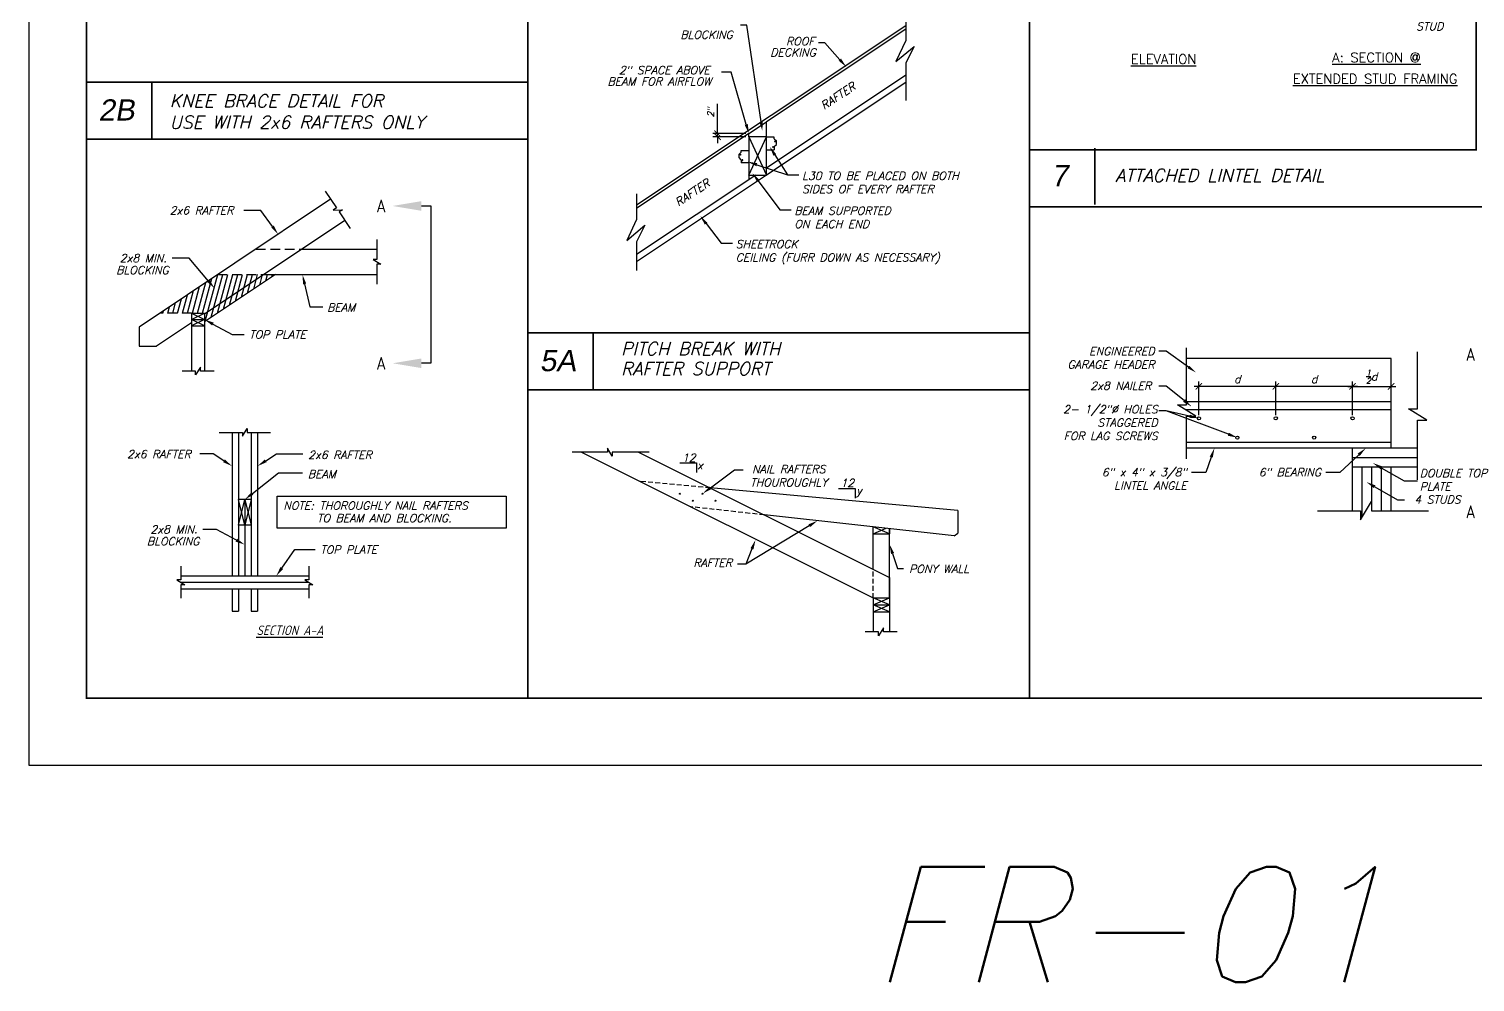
# Model space of a CAD drawing. Header units: inches. Extents: x 683 to 9753, y -6805 to 20230.
# Drawn here: x 993 to 1896, y -4331 to -3735 of the extents above; entities that cross this region are included whole.
import ezdxf
from ezdxf.enums import TextEntityAlignment as Align

# ---------------------------------------------------------------- set-up
doc = ezdxf.new("R2010")
doc.units = ezdxf.units.IN
doc.header["$LTSCALE"] = 48
doc.header["$MEASUREMENT"] = 0
doc.linetypes.add('HIDDEN2', pattern=[0.1875, 0.125, -0.0625])
doc.linetypes.add('HIDDEN4', pattern=[0.09375, 0.0625, -0.03125])
doc.layers.get('Defpoints').update_dxf_attribs({"color": 251})
for name, color, linetype in [('DPIS-BL', 9, 'Continuous'), ('DPIS-DIM', 7, 'Continuous'), ('DPIS-RAFTERS', 1, 'Continuous'), ('DPIS-TAGS', 2, 'Continuous'), ('DPIS-TEXT', 7, 'Continuous'), ('FPTEXT', 2, 'Continuous')]:
    doc.layers.add(name, color=color, linetype=linetype)
doc.styles.add('DPIS-ARCHTXT', font='ARCHITXT.shx')
doc.styles.add('DPIS-DIM', font='Simplex.shx', dxfattribs={"oblique": 15})
doc.styles.add('SHEETNAME', font='arial.ttf', dxfattribs={"height": 4})
doc.styles.add('SIMPLEX', font='simplex.shx', dxfattribs={"oblique": 15, "height": 4})
doc.styles.get("Standard").update_dxf_attribs({"font": 'simplex.shx', "oblique": 15})
doc.dimstyles.new('lennar', dxfattribs={"dimtxt": 5, "dimasz": 4, "dimexe": 3, "dimexo": 2, "dimgap": 2, "dimtad": 1, "dimdec": 4, "dimrnd": 0.125, "dimzin": 3, "dimdsep": 46, "dimlunit": 4, "dimtxsty": 'DPIS-DIM', "dimblk": 'ARCHTICK', "dimcen": 3, "dimdle": 3, "dimclrd": 2, "dimclre": 2, "dimclrt": 256, "dimadec": 0, "dimazin": 0, "dimtfac": 1, "dimtdec": 4, "dimtmove": 0, "dimatfit": 3, "dimfxl": 1, "dimtolj": 1, "dimtzin": 0, "dimarcsym": 0})
doc.dimstyles.get("Standard").update_dxf_attribs({"dimtxt": 4, "dimasz": 4, "dimexe": 3, "dimexo": 2, "dimgap": 2, "dimtad": 1, "dimdec": 4, "dimrnd": 0.125, "dimzin": 3, "dimdsep": 46, "dimlunit": 4, "dimtxsty": 'SIMPLEX', "dimblk": 'ARCHTICK', "dimcen": 3, "dimdle": 3, "dimclrd": 2, "dimclre": 2, "dimadec": 0, "dimazin": 0, "dimtfac": 1, "dimtdec": 4, "dimtofl": 0, "dimtmove": 1, "dimatfit": 3, "dimfxl": 1, "dimtolj": 1, "dimtzin": 0, "dimarcsym": 0})

# ---------------------------------------------------------------- blocks, each defined once
blk = doc.blocks.new('A$C16D2453F')
at = {"layer": 'DPIS-RAFTERS'}
for centre in [(-0.82, -6.15), (0.45, -2.65)]:
    blk.add_circle(centre, 0.241, dxfattribs=at)
at = {"layer": 'DPIS-TEXT'}
for p, q in [((0, 0), (-4.86, 0)), ((0, -1), (0, 0)), ((-4.86, -7.8), (0, -7.8)), ((0, -1), (1.3, -2.3)), ((0, -5.8), (1.3, -4.5)), ((0, -5.8), (0, -7.8)), ((1.3, -4.5), (1.3, -2.3))]:
    blk.add_line(p, q, dxfattribs=at)
blk = doc.blocks.new('_ArchTick')
at = {"color": 0, "const_width": 0.15}
blk.add_lwpolyline([(-0.5, -0.5), (0.5, 0.5)], dxfattribs=at)
blk = doc.blocks.new('*D57')
at = {"layer": 'Defpoints', "color": 0, "transparency": 16777216}
for p in [(1422.97, -3802.62), (1442.53, -3800.62), (1442.53, -3802.62)]:
    blk.add_point(p, dxfattribs=at)
at = {"layer": 'DPIS-TEXT', "color": 2, "lineweight": -2, "transparency": 16777216}
for p, q in [((1422.97, -3800.62), (1422.97, -3782.06)), ((1440.53, -3800.62), (1419.97, -3800.62)), ((1440.53, -3802.62), (1419.97, -3802.62)), ((1422.97, -3802.62), (1422.97, -3800.62)), ((1422.97, -3802.62), (1422.97, -3806.62))]:
    blk.add_line(p, q, dxfattribs=at)
at = {"layer": 'DPIS-TEXT', "color": 2, "lineweight": -2, "transparency": 16777216, "xscale": 4, "yscale": 4, "zscale": 4}
for p, rotation in [((1422.97, -3800.62), 270), ((1422.97, -3802.62), 90)]:
    blk.add_blockref('_ArchTick', p, dxfattribs=dict(at, rotation=rotation))
at = {"layer": 'DPIS-TEXT', "transparency": 16777216, "insert": (1418.59, -3787.34), "char_height": 4, "attachment_point": 5, "rotation": 90, "style": 'SIMPLEX'}
blk.add_mtext('\\A1;2"', dxfattribs=at)
blk = doc.blocks.new('*D58')
at = {"layer": 'Defpoints', "color": 0, "transparency": 16777216}
for p in [(1843.68, -3958.57), (1819.68, -3978.55), (1843.68, -3978.55)]:
    blk.add_point(p, dxfattribs=at)
at = {"layer": 'DPIS-TEXT', "color": 2, "lineweight": -2, "transparency": 16777216}
for p, q in [((1819.68, -3976.55), (1819.68, -3955.57)), ((1843.68, -3976.55), (1843.68, -3955.57)), ((1816.68, -3958.57), (1846.68, -3958.57))]:
    blk.add_line(p, q, dxfattribs=at)
at = {"layer": 'DPIS-TEXT', "color": 2, "lineweight": -2, "transparency": 16777216, "xscale": 4, "yscale": 4, "zscale": 4, "rotation": 180}
blk.add_blockref('_ArchTick', (1819.68, -3958.57), dxfattribs=at)
at = {"layer": 'DPIS-TEXT', "color": 2, "lineweight": -2, "transparency": 16777216, "xscale": 4, "yscale": 4, "zscale": 4}
blk.add_blockref('_ArchTick', (1843.68, -3958.57), dxfattribs=at)
at = {"layer": 'DPIS-TEXT', "transparency": 16777216, "insert": (1831.68, -3952.48), "char_height": 5, "attachment_point": 5, "style": 'DPIS-DIM'}
blk.add_mtext('\\A1;\\A1;{\\H0.7x;\\S1/2;}d', dxfattribs=at)
blk = doc.blocks.new('*D59')
at = {"layer": 'Defpoints', "color": 0, "transparency": 16777216}
for p in [(1771.68, -3958.57), (1771.68, -3978.55), (1819.68, -3978.55)]:
    blk.add_point(p, dxfattribs=at)
at = {"layer": 'DPIS-TEXT', "color": 2, "lineweight": -2, "transparency": 16777216}
for p, q in [((1771.68, -3976.55), (1771.68, -3955.57)), ((1819.68, -3976.55), (1819.68, -3955.57)), ((1822.68, -3958.57), (1768.68, -3958.57))]:
    blk.add_line(p, q, dxfattribs=at)
at = {"layer": 'DPIS-TEXT', "color": 2, "lineweight": -2, "transparency": 16777216, "xscale": 4, "yscale": 4, "zscale": 4, "rotation": 180}
blk.add_blockref('_ArchTick', (1771.68, -3958.57), dxfattribs=at)
at = {"layer": 'DPIS-TEXT', "color": 2, "lineweight": -2, "transparency": 16777216, "xscale": 4, "yscale": 4, "zscale": 4}
blk.add_blockref('_ArchTick', (1819.68, -3958.57), dxfattribs=at)
at = {"layer": 'DPIS-TEXT', "transparency": 16777216, "insert": (1795.68, -3954.07), "char_height": 5, "attachment_point": 5, "style": 'DPIS-DIM'}
blk.add_mtext('\\A1;d', dxfattribs=at)
blk = doc.blocks.new('*D60')
at = {"layer": 'Defpoints', "color": 0, "transparency": 16777216}
for p in [(1723.68, -3958.57), (1723.68, -3978.55), (1771.68, -3978.55)]:
    blk.add_point(p, dxfattribs=at)
at = {"layer": 'DPIS-TEXT', "color": 2, "lineweight": -2, "transparency": 16777216}
for p, q in [((1723.68, -3976.55), (1723.68, -3955.57)), ((1771.68, -3976.55), (1771.68, -3955.57)), ((1774.68, -3958.57), (1720.68, -3958.57))]:
    blk.add_line(p, q, dxfattribs=at)
at = {"layer": 'DPIS-TEXT', "color": 2, "lineweight": -2, "transparency": 16777216, "xscale": 4, "yscale": 4, "zscale": 4, "rotation": 180}
blk.add_blockref('_ArchTick', (1723.68, -3958.57), dxfattribs=at)
at = {"layer": 'DPIS-TEXT', "color": 2, "lineweight": -2, "transparency": 16777216, "xscale": 4, "yscale": 4, "zscale": 4}
blk.add_blockref('_ArchTick', (1771.68, -3958.57), dxfattribs=at)
at = {"layer": 'DPIS-TEXT', "transparency": 16777216, "insert": (1747.68, -3954.07), "char_height": 5, "attachment_point": 5, "style": 'DPIS-DIM'}
blk.add_mtext('\\A1;d', dxfattribs=at)

msp = doc.modelspace()

# ---------------------------------------------------------------- hatches: boundary and pattern name
at = {"layer": 'DPIS-BL'}
h = msp.add_hatch(dxfattribs=at)
h.set_pattern_fill('ANSI31', color=251, scale=24, angle=30, style=0)
h.set_pattern_definition([(75, (-398.363, -5023.3304), (-2.8977775, 0.776457), [])])
h.paths.add_polyline_path([(1139.457, -3888.74222), (1110.61259, -3888.74222), (1074.54577, -3912.78677), (1094.39018, -3912.78677), (1102.39018, -3912.78677), (1102.39018, -3913.45343)])
h.paths.add_polyline_path([(1146.6681, -3888.74222), (1139.457, -3888.74222), (1102.39018, -3913.45343), (1102.39018, -3918.26084)])

# ---------------------------------------------------------------- linework, layer by layer
at = {"linetype": 'HIDDEN4'}
for p, q in [((1418.40085, -4022.01487), (1374.64373, -4018.02486)), ((1452.20087, -4038.91489), (1406.31933, -4033.86266))]:
    msp.add_line(p, q, dxfattribs=at)
for p, q in [((1573.10558, -4036.1217), (1418.40085, -4022.01487)), ((1573.10558, -4036.1217), (1573.10558, -4050.41941)), ((1570.83398, -4051.97813), (1452.20087, -4038.91489)), ((1570.83398, -4051.97813), (1573.10558, -4050.41941))]:
    msp.add_line(p, q)
for points in [[(1715.97964, -4003.96523), (1715.97964, -3977.1319), (1721.72921, -3977.1319), (1710.23007, -3970.1319), (1715.97964, -3970.1319), (1715.97964, -3934.51151)], [(1860.26352, -4016.99415), (1860.26352, -3979.66855), (1866.01309, -3979.66855), (1854.51395, -3972.66855), (1860.26352, -3972.66855), (1860.26352, -3937.04817)], [(1797.73339, -4036.28952), (1824.56672, -4036.28952), (1824.56672, -4042.03909), (1831.56672, -4030.53995), (1831.56672, -4036.28952), (1867.18711, -4036.28952)]]:
    msp.add_lwpolyline(points)
at = {"layer": 'Defpoints', "color": 251}
for points in [[(992.72188, -3121.41948), (992.72188, -4195.41948), (2552.72188, -4195.41948), (2552.72188, -3121.41948)], [(992.72188, -3121.41948), (992.72188, -4195.41948), (2552.72188, -4195.41948), (2552.72188, -3121.41948)], [(1028.72188, -3157.41948), (1028.72188, -4153.41948), (2492.72188, -4153.41948), (2492.72188, -3157.41948)], [(1028.72188, -3157.41948), (1028.72188, -4153.41948), (2492.72188, -4153.41948), (2492.72188, -3157.41948)], [(1028.72188, -3157.41948), (1028.72188, -4153.41948), (2492.72188, -4153.41948), (2492.72188, -3157.41948)]]:
    msp.add_lwpolyline(points, close=True, dxfattribs=at)
at = {"layer": 'DPIS-BL', "const_width": 1}
for points in [[(1617.82557, -3157.41948), (1896.88123, -3157.41948), (1896.88123, -3810.76598), (1617.82557, -3810.76598)], [(1028.72188, -3393.0016), (1304.39269, -3393.0016), (1304.39269, -3768.4968), (1028.72188, -3768.4968)], [(1304.39269, -3661.20094), (1617.82557, -3661.20094), (1617.82557, -4153.41948), (1304.39269, -4153.41948)], [(1028.72188, -3768.4968), (1304.39269, -3768.4968), (1304.39269, -4153.41948), (1028.72188, -4153.41948)], [(1617.82557, -3846.35164), (2204.65381, -3846.35164), (2204.65381, -4153.41948), (1617.82557, -4153.41948)]]:
    msp.add_lwpolyline(points, close=True, dxfattribs=at)
for points in [[(1069.58466, -3768.4968), (1069.58466, -3804.08246)], [(1304.39269, -3804.08246), (1028.72188, -3804.08246)], [(1658.68835, -3809.52726), (1658.68835, -3845.11292)], [(1896.88123, -3846.35164), (1617.82557, -3846.35164)], [(1617.82557, -3925.18036), (1304.39269, -3925.18036)], [(1345.25546, -3925.18036), (1345.25546, -3960.76602)], [(1617.82557, -3960.76602), (1304.39269, -3960.76602)]]:
    msp.add_lwpolyline(points, dxfattribs=at)
at = {"layer": 'DPIS-RAFTERS'}
for centre in [(1457.56731, -3808.99326), (1458.8349, -3805.49568)]:
    msp.add_circle(centre, 0.24144, dxfattribs=at)
at = {"layer": 'DPIS-TAGS'}
for p, q in [((1399.47544, -4006.46848), (1409.83751, -4006.46848)), ((1409.83751, -4006.46848), (1409.83751, -4012.36986)), ((1498.47317, -4022.45331), (1508.83524, -4022.45331)), ((1508.83524, -4022.45331), (1508.83524, -4028.35468))]:
    msp.add_line(p, q, dxfattribs=at)
at = {"layer": 'DPIS-TEXT'}
for p, q in [((1540.52173, -3724.96316), (1540.52173, -3742.47918)), ((1540.52173, -3733.2759), (1372.39828, -3845.3582)), ((1540.52173, -3735.29128), (1453.52711, -3793.2877)), ((1540.52173, -3742.47918), (1534.31658, -3755.62675)), ((1534.31658, -3755.62675), (1545.69014, -3746.17693)), ((1545.69014, -3746.17693), (1540.52173, -3756.44848)), ((1540.52173, -3756.44848), (1540.52173, -3780.00023)), ((1540.52173, -3764.13569), (1453.52711, -3822.13211)), ((1540.52173, -3768.62462), (1453.52711, -3826.62103)), ((1442.52711, -3800.62103), (1453.52711, -3793.2877)), ((1453.52711, -3802.62103), (1453.52711, -3793.2877)), ((1442.52711, -3800.62103), (1372.39828, -3847.37359)), ((1442.52711, -3800.62103), (1375.62853, -3845.22008)), ((1442.52711, -3802.62103), (1442.52711, -3800.62103)), ((1442.52711, -3802.62103), (1453.52711, -3826.62103)), ((1442.52711, -3826.62103), (1453.52711, -3802.62103)), ((1458.38711, -3802.84138), (1453.52711, -3802.84138)), ((1458.38711, -3803.84138), (1458.38711, -3802.84138)), ((1453.52711, -3810.64138), (1458.38711, -3810.64138)), ((1458.38711, -3803.84138), (1459.68711, -3805.14138)), ((1458.38711, -3808.64138), (1459.68711, -3807.34138)), ((1458.38711, -3808.64138), (1458.38711, -3810.64138)), ((1459.68711, -3807.34138), (1459.68711, -3805.14138)), ((1446.79373, -3826.62103), (1372.39828, -3876.218)), ((1453.52711, -3826.62103), (1372.39828, -3880.70692)), ((1442.52711, -3824.62103), (1442.52711, -3829.46544)), ((1372.39828, -3838.29559), (1372.39828, -3854.19734)), ((1181.21474, -3841.67412), (1061.51497, -3921.47396)), ((1190.08994, -3854.98693), (1102.39018, -3913.45343)), ((1372.39828, -3854.19734), (1366.19313, -3867.34492)), ((1366.19313, -3867.34492), (1377.56668, -3857.8951)), ((1377.56668, -3857.8951), (1372.39828, -3868.16665)), ((1163.457, -3872.74222), (1210.17751, -3872.74222)), ((1372.39828, -3868.16665), (1372.39828, -3886.22502)), ((1146.6681, -3888.74222), (1102.39018, -3918.26084)), ((1139.457, -3888.74222), (1210.17751, -3888.74222)), ((1094.39018, -3918.78677), (1072.35939, -3933.47396)), ((1094.39018, -3912.78677), (1094.39018, -3948.98239)), ((1094.39018, -3916.78677), (1102.39018, -3912.78677)), ((1094.39018, -3912.78677), (1102.39018, -3916.78677)), ((1094.39018, -3912.78677), (1102.39018, -3912.78677)), ((1094.39018, -3916.78677), (1102.39018, -3916.78677)), ((1102.39018, -3920.78677), (1094.39018, -3916.78677)), ((1102.39018, -3916.78677), (1094.39018, -3920.78677)), ((1094.39018, -3920.78677), (1102.39018, -3920.78677)), ((1102.39018, -3912.78677), (1102.39018, -3948.98239)), ((1061.51497, -3921.47396), (1061.51497, -3933.47396)), ((1061.51497, -3933.47396), (1072.35939, -3933.47396)), ((1843.68106, -3941.17011), (1715.97964, -3941.17011)), ((1843.68106, -3997.17011), (1843.68106, -3941.17011)), ((1843.68106, -3973.17011), (1715.22105, -3973.17011)), ((1843.68106, -3968.17011), (1715.97964, -3968.17011)), ((1119.606, -3987.30938), (1119.606, -4077.02865)), ((1123.606, -3987.30938), (1123.606, -4077.02865)), ((1131.606, -3987.30938), (1131.606, -4077.02865)), ((1135.606, -3987.30938), (1135.606, -4077.02865)), ((1354.19272, -3999.63803), (1332.16726, -3999.63803)), ((1337.87006, -3999.63803), (1520.21468, -4090.81033)), ((1357.19272, -4002.10213), (1354.19272, -3997.17392)), ((1354.19272, -3997.17392), (1354.19272, -3999.63803)), ((1380.25435, -3999.63803), (1357.19272, -3999.63803)), ((1357.19272, -3999.63803), (1357.19272, -4002.10213)), ((1373.64715, -3999.63803), (1530.3965, -4078.0127)), ((1843.68106, -3993.67011), (1715.97964, -3993.67011)), ((1860.26352, -3997.17011), (1715.97964, -3997.17011)), ((1819.68106, -4036.28952), (1819.68106, -3997.17011)), ((1860.26352, -4003.17011), (1819.68106, -4003.17011)), ((1860.26352, -4009.17011), (1819.68106, -4009.17011)), ((1825.68106, -4040.20853), (1825.68106, -4009.17011)), ((1831.68106, -4036.28952), (1831.68106, -4009.17011)), ((1837.68106, -4036.28952), (1837.68106, -4009.17011)), ((1843.68106, -4036.28952), (1843.68106, -4009.17011)), ((1131.606, -4029.27109), (1123.606, -4029.27109)), ((1127.606, -4045.27109), (1123.606, -4029.27109)), ((1123.606, -4045.27109), (1127.606, -4029.27109)), ((1131.606, -4029.27109), (1127.606, -4045.27109)), ((1127.606, -4029.27109), (1131.606, -4045.27109)), ((1127.606, -4029.27109), (1127.606, -4077.02865)), ((1131.606, -4045.27109), (1123.606, -4045.27109)), ((1520.21468, -4072.92179), (1520.21468, -4046.40063)), ((1530.3965, -4050.76426), (1520.21468, -4046.40063)), ((1520.21468, -4050.76426), (1528.30856, -4047.29546)), ((1530.3965, -4090.81033), (1530.3965, -4047.52537)), ((1530.3965, -4047.52537), (1530.3965, -4050.76426)), ((1520.21468, -4050.76426), (1530.3965, -4050.76426)), ((1087.606, -4077.02865), (1167.606, -4077.02865)), ((1087.606, -4081.02865), (1167.606, -4081.02865)), ((1530.3965, -4078.0127), (1530.3965, -4112.02758)), ((1087.606, -4085.02865), (1167.606, -4085.02865)), ((1119.606, -4085.02865), (1119.606, -4099.02865)), ((1123.606, -4085.02865), (1123.606, -4099.02865)), ((1131.606, -4085.02865), (1131.606, -4099.02865)), ((1135.606, -4085.02865), (1135.606, -4099.02865)), ((1520.21468, -4095.17397), (1530.3965, -4090.81033)), ((1530.3965, -4095.17397), (1520.21468, -4090.81033)), ((1520.21468, -4090.81033), (1520.21468, -4099.53761)), ((1520.21468, -4090.81033), (1530.3965, -4090.81033)), ((1530.3965, -4090.81033), (1530.3965, -4095.17397)), ((1119.606, -4099.02865), (1123.606, -4099.02865)), ((1131.606, -4099.02865), (1135.606, -4099.02865)), ((1520.21468, -4095.17397), (1530.3965, -4095.17397)), ((1530.3965, -4099.53761), (1520.21468, -4095.17397)), ((1520.21468, -4099.53761), (1530.3965, -4095.17397)), ((1520.21468, -4099.53761), (1530.3965, -4099.53761)), ((1520.21468, -4099.53761), (1520.21468, -4112.02758)), ((1530.3965, -4095.17397), (1530.3965, -4099.53761))]:
    msp.add_line(p, q, dxfattribs=at)
at = {"layer": 'DPIS-TEXT', "linetype": 'HIDDEN2'}
for p, q in [((1134.61259, -3872.74222), (1163.457, -3872.74222)), ((1110.61259, -3888.74222), (1139.457, -3888.74222)), ((1094.39018, -3912.78677), (1074.54577, -3912.78677))]:
    msp.add_line(p, q, dxfattribs=at)
at = {"layer": 'DPIS-TEXT', "linetype": 'HIDDEN4'}
msp.add_line((1520.21468, -4090.81033), (1520.21468, -4072.92179), dxfattribs=at)
at = {"layer": 'DPIS-TEXT', "color": 2}
for points in [[(1450.09965, -3793.18994), (1441.21398, -3732.77356), (1437.31017, -3732.77356)], [(1499.34328, -3754.40117), (1489.93513, -3743.84553), (1486.03132, -3743.84553)], [(1440.85816, -3794.85782), (1431.39784, -3762.1896), (1425.36247, -3762.1896)], [(1447.44007, -3820.04152), (1466.61403, -3826.45955)], [(1458.72765, -3813.92228), (1466.61403, -3826.45955), (1473.7539, -3826.45955)], [(1448.34777, -3830.17413), (1461.77731, -3848.27444), (1468.91719, -3848.27444)], [(1144.88879, -3858.68577), (1137.56516, -3848.57504), (1126.9192, -3848.57504)], [(1415.76653, -3856.84672), (1425.12367, -3869.15757), (1432.26355, -3869.15757)], [(1104.88574, -3892.7265), (1092.83445, -3878.39551), (1082.18849, -3878.39551)], [(1717.10658, -3946.48591), (1703.18009, -3936.47711), (1698.59988, -3936.47711)], [(1714.40668, -3967.47708), (1703.18009, -3958.41064), (1698.59988, -3958.41064)], [(1717.82995, -3977.22468), (1703.18009, -3973.89881), (1698.59988, -3973.89881)], [(1742.06349, -3988.48867), (1703.18009, -3973.89881), (1698.59988, -3973.89881)], [(1114.57492, -4005.11576), (1107.83887, -4000.73855), (1099.50465, -4000.73855)], [(1823.52054, -4001.29153), (1811.77252, -4012.39544), (1802.90306, -4012.39544)], [(1418.57143, -4021.9251), (1433.52621, -4010.66523), (1438.84919, -4010.66523)], [(1731.34899, -4002.81779), (1727.91359, -4012.39544), (1719.04413, -4012.39544)], [(1480.26411, -4045.67184), (1440.63396, -4069.59917), (1436.43342, -4069.59917)], [(1122.32908, -4054.69328), (1109.83887, -4047.93439), (1101.35454, -4047.93439)], [(1444.42484, -4060.12026), (1440.63396, -4069.59917), (1435.31098, -4069.59917)], [(1532.28481, -4063.02323), (1535.38655, -4072.37803), (1539.16696, -4072.37803)]]:
    msp.add_lwpolyline(points, dxfattribs=at)
at = {"layer": 'DPIS-TEXT'}
for points in [[(1442.52711, -3826.62103), (1453.52711, -3826.62103), (1453.52711, -3802.62103), (1442.52711, -3802.62103)], [(1147.73987, -4027.23291), (1290.82442, -4027.23291), (1290.82442, -4047.21615), (1147.73987, -4047.21615)]]:
    msp.add_lwpolyline(points, close=True, dxfattribs=at)
for points in [[(1177.88654, -3836.68182), (1184.82029, -3847.08245), (1182.77003, -3848.44928), (1188.53465, -3848.21176), (1186.48439, -3849.5786), (1193.41814, -3859.97923)], [(1237.89755, -3845.82032), (1243.89755, -3845.82032), (1243.89755, -3944.14887), (1237.89755, -3944.14887)], [(1210.17751, -3866.74222), (1210.17751, -3879.24222), (1207.71341, -3879.24222), (1212.64161, -3882.24222), (1210.17751, -3882.24222), (1210.17751, -3894.74222)], [(1108.39018, -3948.98239), (1099.89018, -3948.98239), (1099.89018, -3946.51829), (1096.89018, -3951.44649), (1096.89018, -3948.98239), (1088.39018, -3948.98239)], [(1111.606, -3987.30938), (1126.106, -3987.30938), (1126.106, -3989.77348), (1129.106, -3984.84528), (1129.106, -3987.30938), (1143.606, -3987.30938)], [(1087.606, -4071.02865), (1087.606, -4079.52865), (1085.1419, -4079.52865), (1090.0701, -4082.52865), (1087.606, -4082.52865), (1087.606, -4091.02865)], [(1167.606, -4071.02865), (1167.606, -4079.52865), (1165.1419, -4079.52865), (1170.0701, -4082.52865), (1167.606, -4082.52865), (1167.606, -4091.02865)], [(1535.09451, -4112.02758), (1526.59451, -4112.02758), (1526.59451, -4109.56347), (1523.59451, -4114.49168), (1523.59451, -4112.02758), (1515.09451, -4112.02758)]]:
    msp.add_lwpolyline(points, dxfattribs=at)
at = {"layer": 'DPIS-TEXT', "color": 2, "extrusion": (0, 0, -1)}
for points in [[(-1164.98004, -3894.58636), (-1168.29457, -3908.84336), (-1176.34257, -3908.84336)], [(-1107.66633, -3919.64372), (-1119.7023, -3926.161), (-1127.26761, -3926.161)], [(-1140.63708, -4005.11576), (-1147.37314, -4000.73855), (-1163.87467, -4000.73855)], [(-1837.54852, -4009.41664), (-1851.93036, -4017.52034), (-1860.15016, -4017.52034)], [(-1132.31596, -4025.55406), (-1148.62803, -4012.6808), (-1163.71837, -4012.6808)], [(-1833.50046, -4021.32174), (-1847.70563, -4029.40376), (-1852.14037, -4029.40376)], [(-1150.69238, -4072.12508), (-1158.79416, -4060.63513), (-1171.55251, -4060.63513)]]:
    msp.add_lwpolyline(points, dxfattribs=at)
at = {"layer": 'DPIS-TEXT'}
for centre, radius in [((1723.68106, -3978.55302), 1), ((1771.68106, -3978.55302), 1), ((1819.68106, -3978.55302), 1), ((1747.68106, -3990.5965), 1), ((1795.68106, -3990.5965), 1), ((1399.38258, -4025.7219), 0.30984), ((1413.53176, -4025.7219), 0.30984), ((1407.43832, -4030.05761), 0.30984), ((1421.58749, -4030.05761), 0.30984)]:
    msp.add_circle(centre, radius, dxfattribs=at)
at = {"layer": 'DPIS-TEXT', "color": 2}
for points in [[(1500.0898, -3753.7358), (1503.33547, -3758.88027), (1498.59676, -3755.06653)], [(1441.81869, -3794.57966), (1442.52711, -3800.62103), (1439.89762, -3795.13598)], [(1451.08901, -3793.04443), (1450.97271, -3799.12608), (1449.1103, -3793.33545)], [(1457.88119, -3814.45473), (1455.53293, -3808.84352), (1459.57411, -3813.38983)], [(1447.12266, -3820.98981), (1441.75035, -3818.13703), (1447.75749, -3819.09324)], [(1447.54468, -3830.76999), (1444.77264, -3825.35558), (1449.15086, -3829.57828)], [(1414.9704, -3857.45184), (1412.13581, -3852.06991), (1416.56267, -3856.2416)], [(1145.69865, -3858.09915), (1148.4085, -3863.54495), (1144.07892, -3859.27239)], [(1105.6511, -3892.0829), (1108.74739, -3897.31864), (1104.12039, -3893.37011)], [(1717.69019, -3945.67387), (1721.97882, -3949.98752), (1716.52298, -3947.29795)], [(1715.03497, -3966.6991), (1719.07457, -3971.2468), (1713.77839, -3968.25506)], [(1718.05134, -3976.24949), (1723.68106, -3978.55302), (1717.60856, -3978.19986)], [(1742.4148, -3987.55241), (1747.68106, -3990.5965), (1741.71219, -3989.42493)], [(1730.40771, -4002.48016), (1733.37475, -3997.17011), (1732.29027, -4003.15542)], [(1822.83364, -4000.56478), (1827.88103, -3997.17011), (1824.20744, -4002.01828)], [(1115.11981, -4004.27725), (1119.606, -4008.38505), (1114.03004, -4005.95428)], [(1419.17292, -4022.72398), (1413.77817, -4025.53407), (1417.96993, -4021.12622)], [(1479.74725, -4044.81577), (1485.40052, -4042.57065), (1480.78098, -4046.52791)], [(1122.805, -4053.81379), (1127.606, -4057.54881), (1121.85315, -4055.57277)], [(1443.49634, -4059.74892), (1446.65283, -4054.54926), (1445.35334, -4060.49159)], [(1531.33562, -4063.33795), (1530.3965, -4057.32812), (1533.23399, -4062.70852)]]:
    msp.add_solid(points, dxfattribs=at)
at = {"layer": 'DPIS-TEXT', "extrusion": (0, 0, -1)}
for points in [[(-1237.89755, -3848.82032), (-1219.89755, -3845.82032), (-1237.89755, -3842.82032)], [(-1237.89755, -3947.14887), (-1219.89755, -3944.14887), (-1237.89755, -3941.14887)]]:
    msp.add_solid(points, dxfattribs=at)
at = {"layer": 'DPIS-TEXT', "color": 2, "extrusion": (0, 0, -1)}
for points in [[(-1165.95406, -3894.35992), (-1163.62137, -3888.74222), (-1164.00602, -3894.81281)], [(-1108.14249, -3918.76436), (-1102.39018, -3916.78677), (-1107.19017, -3920.52308)], [(-1140.0922, -4004.27725), (-1135.606, -4008.38505), (-1141.18196, -4005.95428)], [(-1838.03942, -4008.54542), (-1832.32122, -4006.47123), (-1837.05761, -4010.28785)], [(-1833.99497, -4020.45257), (-1828.28544, -4018.35466), (-1833.00594, -4022.19091)], [(-1131.69645, -4024.76907), (-1127.606, -4029.27109), (-1132.93546, -4026.33905)], [(-1149.87511, -4071.54882), (-1147.23478, -4077.02865), (-1151.50964, -4072.70135)]]:
    msp.add_solid(points, dxfattribs=at)

# ---------------------------------------------------------------- block references
at = {"layer": 'DPIS-RAFTERS', "xscale": -1}
msp.add_blockref('A$C16D2453F', (1437.66711, -3811.10645), dxfattribs=at)

# ---------------------------------------------------------------- texts
at = {"layer": 'DPIS-DIM', "style": 'SIMPLEX'}
for s, p in [('%%UELEVATION', (1701.60736, -3757.03708)), ('%%UA: SECTION @', (1834.60162, -3756.03744)), ('%%UEXTENDED STUD FRAMING', (1833.78631, -3769.3466))]:
    msp.add_text(s, height=6, dxfattribs=at).set_placement(p, align=Align.CENTER)
at = {"layer": 'DPIS-TEXT', "style": 'SIMPLEX', "oblique": 15}
for s, p in [('BLOCKING', (1416.07746, -3741.29026)), ('ROOF', (1474.64219, -3745.3759)), ('DECKING', (1470.12616, -3752.36222)), ('2" SPACE ABOVE', (1389.73311, -3763.4666)), ('BEAM FOR AIRFLOW', (1386.64784, -3770.54002)), ('12', (1405.00031, -4005.64092)), ('x', (1412.02436, -4010.40198)), ('12', (1503.99804, -4021.46289)), ('y', (1511.3835, -4026.16407))]:
    msp.add_text(s, height=5, dxfattribs=at).set_placement(p, align=Align.CENTER)
for p in [(1499.57745, -3779.18985), (1408.57548, -3839.60565)]:
    msp.add_text('RAFTER', height=5, rotation=33.69006753, dxfattribs=at).set_placement(p, align=Align.CENTER)
at = {"layer": 'DPIS-TEXT', "oblique": 15}
for s, height, style, p in [('2x6 RAFTER', 5, 'SIMPLEX', (1100.56649, -3848.57504)), ('2x8 MIN.', 5, 'SIMPLEX', (1064.1309, -3878.39551)), ('BLOCKING', 5, 'SIMPLEX', (1063.6882, -3885.8784)), ('BEAM', 5, 'SIMPLEX', (1187.85499, -3909.23222)), ('TOP PLATE', 5, 'SIMPLEX', (1148.11698, -3926.161)), ('2x6 RAFTER', 5, 'SIMPLEX', (1073.97069, -4000.91197)), ('2x6 RAFTER', 5, 'SIMPLEX', (1187.08991, -4001.43226)), ('BEAM', 5, 'SIMPLEX', (1175.75572, -4013.37451)), ('2x8 MIN.', 5, 'SIMPLEX', (1083.29695, -4047.93439)), ('BLOCKING', 5, 'SIMPLEX', (1082.85425, -4055.41728)), ('TOP PLATE', 5, 'SIMPLEX', (1192.55251, -4060.63513)), ('RAFTER', 5, 'SIMPLEX', (1419.93495, -4068.8193)), ('PONY WALL', 5, 'SIMPLEX', (1561.3516, -4072.7165)), ('%%USECTION A-A', 6, 'DPIS-ARCHTXT', (1155.80127, -4111.02865))]:
    msp.add_text(s, height=height, dxfattribs=dict(at, style=style)).set_placement(p, align=Align.MIDDLE)
at = {"layer": 'DPIS-TEXT', "style": 'DPIS-ARCHTXT'}
for p in [(1212.79697, -3845.82032), (1893.4399, -3938.65865), (1212.79697, -3944.14887), (1893.4399, -4036.98721)]:
    msp.add_text('A', height=8, dxfattribs=at).set_placement(p, align=Align.MIDDLE)
at = {"layer": 'DPIS-TEXT', "style": 'SIMPLEX', "oblique": 15}
for s, p in [('NOTE: THOROUGHLY NAIL RAFTERS', (1151.66156, -4035.62123)), ('TO BEAM AND BLOCKING.', (1172.75883, -4043.41725))]:
    msp.add_text(s, height=5, dxfattribs=at).set_placement(p)
at = {"layer": 'DPIS-TEXT', "color": 4, "style": 'SIMPLEX', "oblique": 15}
msp.add_text('FR-01 ', height=72, dxfattribs=at).set_placement((1518.21664, -4330.89561))
at = {"layer": 'DPIS-TEXT', "char_height": 5, "style": 'SIMPLEX'}
for s, insert, width, attachment_point in [('2x6 FURR OUT STUD', (1867.86041, -3722.73496), 53.669876, 2), ('ENGINEERED GARAGE HEADER', (1696.01945, -3934.11437), 73, 3), ('2x8 NAILER', (1674.86116, -3958.16793), 73, 5), ('2- 1/2"%%c HOLES STAGGERED\\PFOR LAG SCREWS', (1697.91156, -3970.42246), 83.75, 3), ('NAIL RAFTERS \\PTHOUROUGHLY', (1467.4581, -4007.78314), 90.7860825, 2), ('6" x 4" x 3/8" LINTEL ANGLE', (1716.14093, -4009.7999), 79, 3), ('6" BEARING', (1799.99986, -4009.7999), 79, 3), ('DOUBLE TOP\\PPLATE', (1861.57692, -4010.32854), 79, 1), ('4 STUDS', (1858.22763, -4026.80822), 79, 1)]:
    msp.add_mtext(s, dxfattribs=dict(at, insert=insert, width=width, attachment_point=attachment_point))
at = {"layer": 'DPIS-TEXT', "char_height": 5, "attachment_point": 1, "style": 'SIMPLEX'}
for s, insert in [('L30 TO BE PLACED ON BOTH\\PSIDES OF EVERY RAFTER', (1475.7539, -3824.45955)), ('BEAM SUPPORTED\\PON EACH END', (1470.91719, -3846.27444)), ('SHEETROCK\\PCEILING (FURR DOWN AS NECESSARY)', (1434.26355, -3867.15757))]:
    msp.add_mtext(s, dxfattribs=dict(at, insert=insert))
at = {"layer": 'FPTEXT', "style": 'SHEETNAME', "oblique": 10}
for s, p in [('2B', (1047.43937, -3785.80116)), ('7', (1636.54306, -3826.83161)), ('5A', (1323.11018, -3942.48472))]:
    msp.add_text(s, height=13.24373, dxfattribs=at).set_placement(p, align=Align.MIDDLE_CENTER)
at = {"layer": 'FPTEXT', "char_height": 8, "attachment_point": 7}
for s, insert in [('KNEE BRACE DETAIL FOR\\PUSE WITH 2x6 RAFTERS ONLY', (1080.59233, -3797.51155)), ('ATTACHED LINTEL DETAIL', (1671.40501, -3830.73079)), ('PITCH BREAK WITH ', (1362.49911, -3939.00282)), ('\\PRAFTER SUPPORT', (1362.49911, -3951.53158))]:
    msp.add_mtext(s, dxfattribs=dict(at, insert=insert))

# ---------------------------------------------------------------- dimensions: what is measured, and where the dimension line sits
at = {"layer": 'DPIS-TEXT'}
dim = msp.add_linear_dim(base=(1422.96978, -3802.62103), p1=(1442.52711, -3800.62103), p2=(1442.52711, -3802.62103), angle=90, dimstyle='Standard', override={"dimclrt": 256, "dimtofl": 1, "dimtmove": 0}, dxfattribs=at)
dim.commit()
dim.dimension.update_dxf_attribs({"geometry": '*D57', "text_midpoint": (1422.96978, -3787.34191), "dimtype": 160})
for base, p1, p2, text, picture, middle in [((1723.68106, -3958.56777), (1771.68106, -3978.55302), (1723.68106, -3978.55302), 'd', '*D60', (1747.68106, -3954.06777)), ((1771.68106, -3958.56777), (1819.68106, -3978.55302), (1771.68106, -3978.55302), 'd', '*D59', (1795.68106, -3954.06777)), ((1843.68106, -3958.56777), (1819.68106, -3978.55302), (1843.68106, -3978.55302), '\\A1;{\\H0.7x;\\S1/2;}d', '*D58', (1831.68106, -3952.48444))]:
    dim = msp.add_linear_dim(base=base, p1=p1, p2=p2, text=text, dimstyle='lennar', dxfattribs=at)
    dim.commit()
    dim.dimension.update_dxf_attribs({"geometry": picture, "text_midpoint": middle})

doc.saveas('drawing.dxf')
